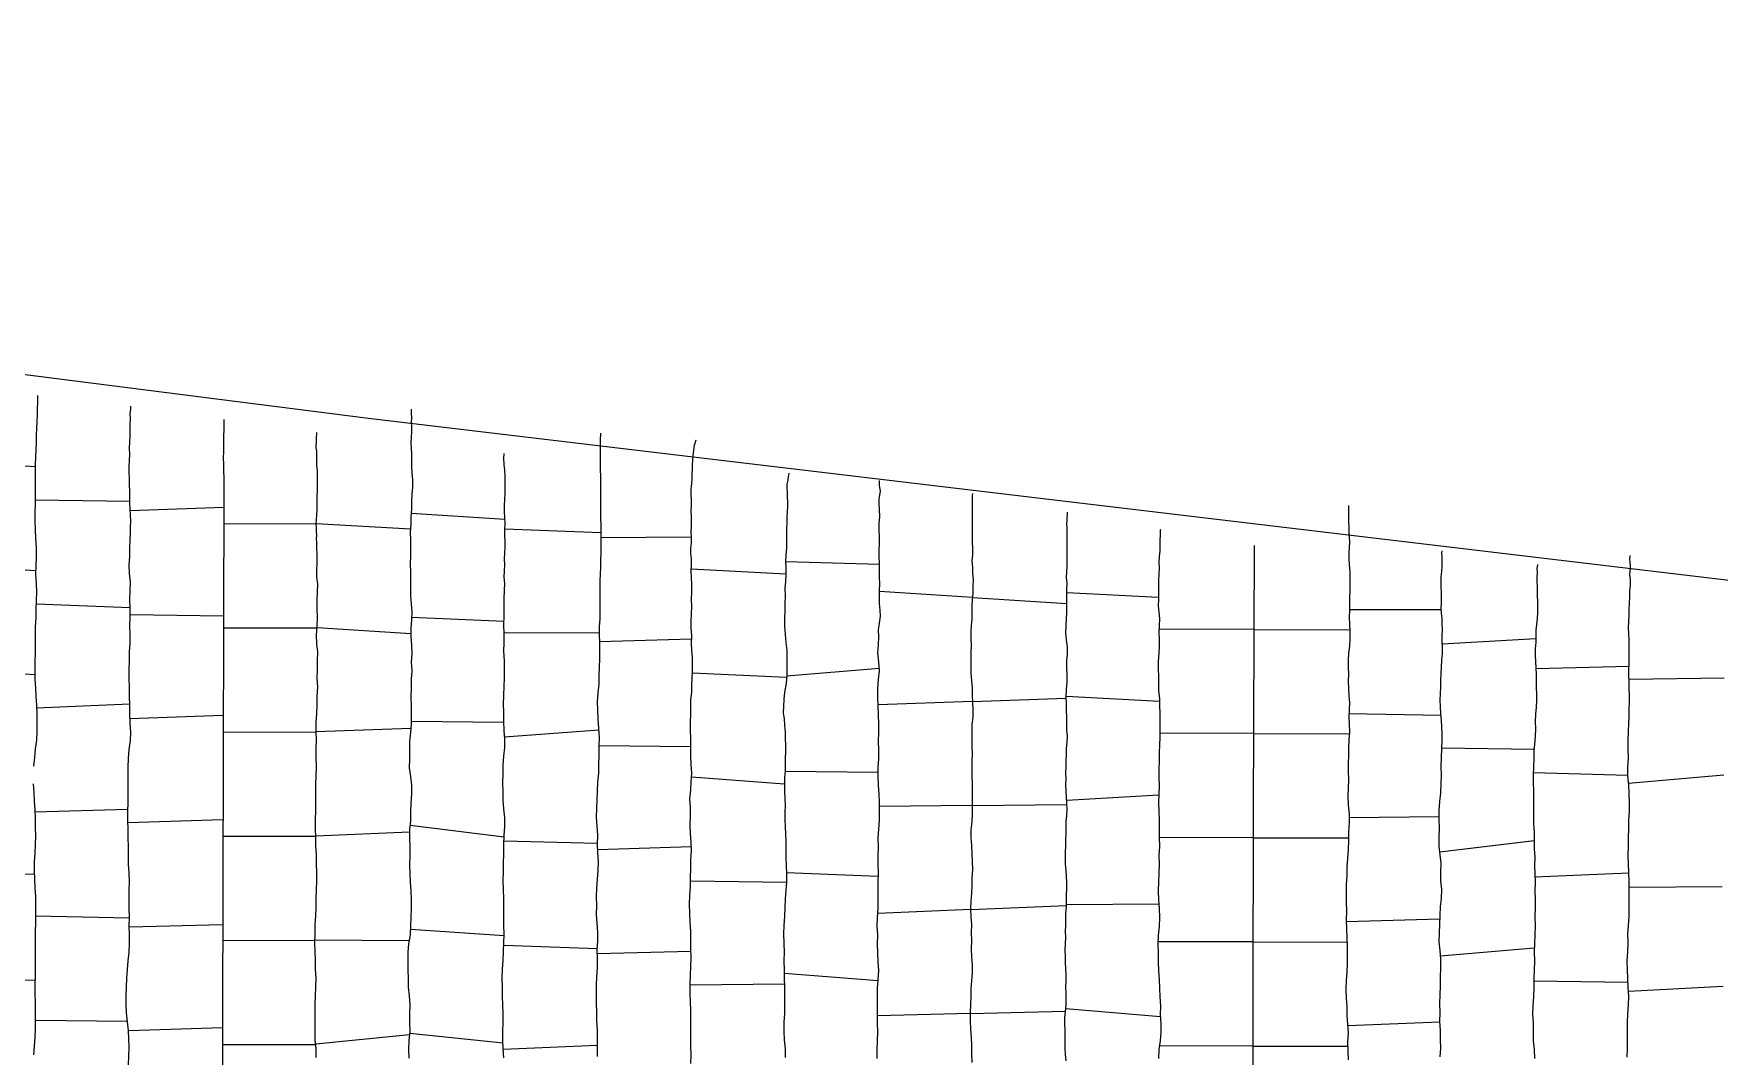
# Model space of a CAD drawing. Extents: x 703186 to 703989, y 1560402 to 1561368.
# Drawn here: x 703303.1 to 703384, y 1560915.6 to 1560964.6 of the extents above; entities that cross this region are included whole.
import ezdxf

# ---------------------------------------------------------------- set-up
doc = ezdxf.new("R2010")
doc.units = 0
for name, color, linetype in [('10124_2002_REAL', 30, 'Continuous'), ('AGROCAD PLL', 7, 'Continuous'), ('PANTE_2002', 7, 'Continuous')]:
    doc.layers.add(name, color=color, linetype=linetype)

msp = doc.modelspace()

# ---------------------------------------------------------------- linework, layer by layer
at = {"layer": '10124_2002_REAL'}
for points in [[(703303.2641, 1560947.2674), (703303.2642, 1560947.215), (703303.261, 1560946.9377), (703303.2491, 1560946.6494), (703303.2448, 1560946.3422), (703303.2194, 1560946.026), (703303.2116, 1560945.6979), (703303.2, 1560945.3632), (703303.1926, 1560945.0202), (703303.1747, 1560944.677), (703303.1579, 1560944.3159), (703303.1461, 1560943.9628), (703303.1447, 1560943.5945), (703303.1486, 1560943.2167), (703303.1447, 1560942.8344), (703303.1445, 1560942.4543), (703303.1389, 1560942.0648), (703303.1276, 1560941.6681), (703303.1303, 1560941.2633), (703303.1428, 1560940.8417), (703303.169, 1560940.4047), (703303.188, 1560939.9759), (703303.1932, 1560939.5365), (703303.1699, 1560939.1043), (703303.1587, 1560938.6779), (703303.187, 1560938.2577), (703303.2132, 1560937.8474), (703303.1991, 1560937.4307), (703303.1826, 1560937.0112), (703303.1764, 1560936.5964), (703303.152, 1560936.1773), (703303.1503, 1560935.7599), (703303.1464, 1560935.3418), (703303.1402, 1560934.9227), (703303.1336, 1560934.4958), (703303.1338, 1560934.0697), (703303.1368, 1560933.6517), (703303.1537, 1560933.2322), (703303.1798, 1560932.8199), (703303.207, 1560932.4035), (703303.2248, 1560931.9814), (703303.2253, 1560931.5599), (703303.226, 1560931.143), (703303.2063, 1560930.7313), (703303.1491, 1560930.3091), (703303.1083, 1560929.8938), (703303.0664, 1560929.4783)], [(703307.6199, 1560915.1476), (703307.6475, 1560915.5619), (703307.6516, 1560915.9745), (703307.6433, 1560916.3897), (703307.6297, 1560916.7954), (703307.5714, 1560917.2161), (703307.5282, 1560917.6362), (703307.5208, 1560918.0496), (703307.5177, 1560918.4697), (703307.5265, 1560918.8812), (703307.5477, 1560919.3015), (703307.5746, 1560919.7243), (703307.6096, 1560920.1435), (703307.651, 1560920.5563), (703307.6743, 1560920.9717), (703307.6761, 1560921.3862), (703307.6656, 1560921.8054), (703307.6672, 1560922.2257), (703307.6554, 1560922.6579), (703307.6549, 1560923.0852), (703307.6542, 1560923.5088), (703307.6786, 1560923.9347), (703307.6603, 1560924.3598), (703307.6274, 1560924.7823), (703307.6279, 1560925.2045), (703307.6221, 1560925.6257), (703307.6098, 1560926.0422), (703307.6079, 1560926.4652), (703307.5941, 1560926.8864), (703307.5966, 1560927.3139), (703307.6067, 1560927.7352), (703307.6047, 1560928.1555), (703307.6042, 1560928.5862), (703307.6146, 1560929.0055), (703307.6158, 1560929.4221), (703307.6281, 1560929.8522), (703307.6649, 1560930.2835), (703307.7155, 1560930.7028), (703307.7315, 1560931.1191), (703307.701, 1560931.5462), (703307.685, 1560931.9802), (703307.69, 1560932.4122), (703307.676, 1560932.8358), (703307.6671, 1560933.2686), (703307.6583, 1560933.692), (703307.6516, 1560934.1158), (703307.6674, 1560934.5452), (703307.676, 1560934.9692), (703307.7029, 1560935.3873), (703307.7006, 1560935.8023), (703307.6945, 1560936.2186), (703307.7028, 1560936.6369), (703307.7095, 1560937.0571), (703307.6906, 1560937.4841), (703307.7024, 1560937.9039), (703307.714, 1560938.3227), (703307.6756, 1560938.7246), (703307.661, 1560939.1347), (703307.6864, 1560939.5455), (703307.6975, 1560939.954), (703307.7104, 1560940.3286), (703307.7162, 1560940.6661), (703307.7281, 1560940.9572), (703307.7308, 1560941.2465), (703307.7196, 1560941.5269), (703307.7097, 1560941.8144), (703307.6948, 1560942.112), (703307.6888, 1560942.4048), (703307.6892, 1560942.693), (703307.6804, 1560942.9877), (703307.6739, 1560943.2865), (703307.6573, 1560943.5806), (703307.665, 1560943.8717), (703307.679, 1560944.1611), (703307.6873, 1560944.4532), (703307.6813, 1560944.7494), (703307.6954, 1560945.0459), (703307.7104, 1560945.3343), (703307.7109, 1560945.6215), (703307.7134, 1560945.9042), (703307.7161, 1560946.1668), (703307.7074, 1560946.3886), (703307.7451, 1560946.6131), (703307.7313, 1560946.7681)], [(703321.2022, 1560946.6253), (703321.2009, 1560946.6005), (703321.1958, 1560946.4133), (703321.2051, 1560946.2085), (703321.1986, 1560945.9912), (703321.2064, 1560945.7694), (703321.2063, 1560945.5353), (703321.1941, 1560945.2808), (703321.1854, 1560945.0186), (703321.201, 1560944.7499), (703321.2092, 1560944.4816), (703321.2131, 1560944.1851), (703321.207, 1560943.8828), (703321.2255, 1560943.5669), (703321.2523, 1560943.2235), (703321.2514, 1560942.8745), (703321.2284, 1560942.5272), (703321.2104, 1560942.1736), (703321.2074, 1560941.8137), (703321.1838, 1560941.4459), (703321.1761, 1560941.0805), (703321.1551, 1560940.7074), (703321.1572, 1560940.3374), (703321.1678, 1560939.973), (703321.1662, 1560939.5739), (703321.155, 1560939.1897), (703321.163, 1560938.8056), (703321.1581, 1560938.4287), (703321.1634, 1560938.046), (703321.1682, 1560937.6568), (703321.1959, 1560937.2701), (703321.2234, 1560936.8886), (703321.2074, 1560936.5019), (703321.1797, 1560936.1083), (703321.1865, 1560935.7048), (703321.2074, 1560935.2981), (703321.2245, 1560934.8896), (703321.201, 1560934.4816), (703321.223, 1560934.0634), (703321.1926, 1560933.6586), (703321.1909, 1560933.2328), (703321.1806, 1560932.8002), (703321.1924, 1560932.3738), (703321.1971, 1560931.9467), (703321.1934, 1560931.5065), (703321.1626, 1560931.0953), (703321.1196, 1560930.6716), (703321.1177, 1560930.2476), (703321.1177, 1560929.8289), (703321.1059, 1560929.4076), (703321.1577, 1560928.9944), (703321.2077, 1560928.5752), (703321.2154, 1560928.1369), (703321.1823, 1560927.7056), (703321.168, 1560927.2825), (703321.1672, 1560926.858), (703321.1154, 1560926.438), (703321.1176, 1560926.0228), (703321.1287, 1560925.6078), (703321.1361, 1560925.1743), (703321.1198, 1560924.7488), (703321.138, 1560924.3345), (703321.1457, 1560923.9144), (703321.1744, 1560923.4943), (703321.1876, 1560923.0767), (703321.1878, 1560922.6556), (703321.1749, 1560922.2312), (703321.1676, 1560921.8109), (703321.1395, 1560921.3866), (703321.0599, 1560920.9578), (703321.0296, 1560920.5523), (703321.0364, 1560920.1387), (703321.0416, 1560919.7137), (703321.0475, 1560919.2869), (703321.0586, 1560918.8713), (703321.1058, 1560918.4517), (703321.1257, 1560918.0327), (703321.1113, 1560917.605), (703321.1209, 1560917.187), (703321.134, 1560916.7432), (703321.0892, 1560916.31), (703321.0667, 1560915.8913), (703321.083, 1560915.4673)], [(703312.2025, 1560946.1293), (703312.2027, 1560946.056), (703312.2036, 1560945.8366), (703312.197, 1560945.6082), (703312.1841, 1560945.3695), (703312.1803, 1560945.1145), (703312.1872, 1560944.8448), (703312.1832, 1560944.5661), (703312.1777, 1560944.2805), (703312.1789, 1560943.9798), (703312.1842, 1560943.6576), (703312.198, 1560943.3252), (703312.2, 1560942.982), (703312.1972, 1560942.6431), (703312.0672, 1560892.047)], [(703316.6362, 1560915.5062), (703316.6361, 1560915.9255), (703316.5935, 1560916.3536), (703316.5931, 1560916.7774), (703316.593, 1560917.1857), (703316.5859, 1560917.6089), (703316.5932, 1560918.0307), (703316.6037, 1560918.4651), (703316.6252, 1560918.8825), (703316.6281, 1560919.3022), (703316.606, 1560919.7315), (703316.6042, 1560920.1526), (703316.591, 1560920.5791), (703316.5757, 1560921.0105), (703316.5793, 1560921.4385), (703316.5866, 1560921.8642), (703316.6183, 1560922.2968), (703316.6358, 1560922.7134), (703316.6306, 1560923.1298), (703316.6534, 1560923.5505), (703316.6653, 1560923.9661), (703316.6668, 1560924.3808), (703316.6544, 1560924.7998), (703316.6451, 1560925.228), (703316.6251, 1560925.6544), (703316.6213, 1560926.0675), (703316.6035, 1560926.4975), (703316.6081, 1560926.9188), (703316.6138, 1560927.3418), (703316.6243, 1560927.7631), (703316.6263, 1560928.1862), (703316.6261, 1560928.6062), (703316.6353, 1560929.0233), (703316.6542, 1560929.4535), (703316.6381, 1560929.8814), (703316.6326, 1560930.309), (703316.6475, 1560930.7328), (703316.6329, 1560931.1547), (703316.64, 1560931.5766), (703316.6612, 1560932.0092), (703316.6782, 1560932.4266), (703316.6885, 1560932.8437), (703316.7132, 1560933.2685), (703316.6893, 1560933.6866), (703316.6981, 1560934.1084), (703316.6969, 1560934.536), (703316.7089, 1560934.9532), (703316.6622, 1560935.3546), (703316.6528, 1560935.7784), (703316.6808, 1560936.2067), (703316.6979, 1560936.6221), (703316.6891, 1560937.0304), (703316.6805, 1560937.4379), (703316.7009, 1560937.8544), (703316.7206, 1560938.2263), (703316.6694, 1560938.572), (703316.6686, 1560938.9072), (703316.6783, 1560939.201), (703316.6867, 1560939.4584), (703316.68, 1560939.6978), (703316.672, 1560939.9087), (703316.6685, 1560940.0854), (703316.6603, 1560940.2396), (703316.6569, 1560940.3948), (703316.6595, 1560940.5735), (703316.6545, 1560940.752), (703316.6448, 1560940.9381), (703316.6401, 1560941.1235), (703316.6516, 1560941.3239), (703316.6647, 1560941.5441), (703316.6758, 1560941.7676), (703316.6868, 1560942.0022), (703316.678, 1560942.2199), (703316.6802, 1560942.4572), (703316.6982, 1560942.7057), (703316.701, 1560942.9564), (703316.6976, 1560943.2011), (703316.6975, 1560943.4435), (703316.6921, 1560943.68), (703316.6744, 1560943.9161), (703316.668, 1560944.1564), (703316.6645, 1560944.4019), (703316.6619, 1560944.6065), (703316.638, 1560944.7596), (703316.6426, 1560944.8859), (703316.6508, 1560944.9863), (703316.6466, 1560945.1063), (703316.6548, 1560945.2619), (703316.6592, 1560945.4118), (703316.67, 1560945.4911)], [(703330.2777, 1560945.4607), (703330.277, 1560945.3997), (703330.264, 1560945.1976), (703330.2726, 1560944.9846), (703330.2708, 1560944.7349), (703330.3003, 1560940.0477), (703330.3074, 1560939.7104), (703330.2874, 1560939.3703), (703330.2891, 1560939.0353), (703330.2762, 1560938.7105), (703330.2454, 1560938.3575), (703330.2488, 1560938.0082), (703330.255, 1560937.6531), (703330.2456, 1560937.303), (703330.2555, 1560936.933), (703330.2486, 1560936.5524), (703330.2213, 1560936.1865), (703330.2244, 1560935.8102), (703330.2365, 1560935.4167), (703330.2417, 1560935.0195), (703330.2409, 1560934.6291), (703330.2176, 1560934.2297), (703330.2038, 1560933.8275), (703330.2014, 1560933.4237), (703330.1603, 1560932.996), (703330.1261, 1560932.5834), (703330.1352, 1560932.1652), (703330.154, 1560931.7341), (703330.1958, 1560931.2992), (703330.2157, 1560930.866), (703330.2117, 1560930.4363), (703330.2122, 1560930.0077), (703330.1913, 1560929.5752), (703330.1803, 1560929.1457), (703330.1352, 1560928.707), (703330.1244, 1560928.2863), (703330.1156, 1560927.8654), (703330.0903, 1560927.4431), (703330.0834, 1560927.0308), (703330.1086, 1560926.6045), (703330.1376, 1560926.1754), (703330.1257, 1560925.7462), (703330.14, 1560925.3222), (703330.1695, 1560924.8996), (703330.162, 1560924.4706), (703330.1197, 1560924.0537), (703330.0846, 1560923.6324), (703330.0813, 1560923.2091), (703330.0843, 1560922.7927), (703330.0713, 1560922.3667), (703330.113, 1560921.9436), (703330.1475, 1560921.5144), (703330.1397, 1560921.0839), (703330.1132, 1560920.6659), (703330.1245, 1560920.23), (703330.1238, 1560919.8053), (703330.0914, 1560919.3752), (703330.083, 1560918.95), (703330.0815, 1560918.5343), (703330.0756, 1560918.1048), (703330.0913, 1560917.6821), (703330.0985, 1560917.2568), (703330.1182, 1560916.8272), (703330.1258, 1560916.3928), (703330.1163, 1560915.96), (703330.1314, 1560915.5396)], [(703334.6233, 1560915.2104), (703334.6347, 1560915.6246), (703334.6243, 1560916.0438), (703334.6223, 1560916.4482), (703334.6188, 1560916.8797), (703334.6175, 1560917.3149), (703334.6234, 1560917.7481), (703334.6055, 1560918.1653), (703334.5933, 1560918.5893), (703334.5879, 1560919.0126), (703334.6043, 1560919.4475), (703334.626, 1560919.8711), (703334.6315, 1560920.295), (703334.6269, 1560920.7112), (703334.6233, 1560921.1376), (703334.6145, 1560921.5689), (703334.5859, 1560922.0013), (703334.5678, 1560922.4179), (703334.5489, 1560922.8561), (703334.5761, 1560923.281), (703334.6066, 1560923.7054), (703334.6124, 1560924.1375), (703334.6171, 1560924.5649), (703334.6253, 1560924.9926), (703334.6527, 1560925.4163), (703334.6439, 1560925.8275), (703334.6004, 1560926.2429), (703334.5899, 1560926.6577), (703334.5977, 1560927.0863), (703334.6085, 1560927.504), (703334.5806, 1560927.9091), (703334.6134, 1560928.3322), (703334.6342, 1560928.7367), (703334.6653, 1560929.15), (703334.6324, 1560929.5577), (703334.614, 1560929.9689), (703334.6243, 1560930.3941), (703334.6219, 1560930.8051), (703334.5985, 1560931.2136), (703334.61, 1560931.5981), (703334.6232, 1560931.9838), (703334.6243, 1560932.3423), (703334.6268, 1560932.6742), (703334.6621, 1560933.0216), (703334.6758, 1560933.3559), (703334.6785, 1560933.6966), (703334.6953, 1560934.0475), (703334.7073, 1560934.3808), (703334.7039, 1560934.7141), (703334.6689, 1560935.0445), (703334.6491, 1560935.3926), (703334.6626, 1560935.7591), (703334.6383, 1560936.0994), (703334.635, 1560936.4499), (703334.6526, 1560936.7998), (703334.6631, 1560937.147), (703334.6569, 1560937.4994), (703334.6752, 1560937.8489), (703334.67, 1560938.1893), (703334.6478, 1560938.5345), (703334.6301, 1560938.8589), (703334.6461, 1560939.1625), (703334.6449, 1560939.4376), (703334.6279, 1560939.6826), (703334.6235, 1560939.9419), (703334.6522, 1560940.2061), (703334.6473, 1560940.4786), (703334.6423, 1560940.7358), (703334.6487, 1560940.9946), (703334.6518, 1560941.2444), (703334.6459, 1560941.485), (703334.6442, 1560941.7406), (703334.6555, 1560941.9937), (703334.6467, 1560942.2518), (703334.6367, 1560942.5207), (703334.6296, 1560942.7915), (703334.664, 1560943.0437), (703334.6856, 1560943.2707), (703334.6834, 1560943.5097), (703334.6945, 1560943.7524), (703334.7067, 1560943.9581), (703334.7096, 1560944.157), (703334.7284, 1560944.3934), (703334.7719, 1560944.636), (703334.8046, 1560944.8915), (703334.8704, 1560945.1493)], [(703325.6366, 1560915.4897), (703325.6178, 1560915.9127), (703325.6013, 1560916.339), (703325.5991, 1560916.7598), (703325.6133, 1560917.1822), (703325.6083, 1560917.609), (703325.5905, 1560918.0301), (703325.5806, 1560918.45), (703325.574, 1560918.8721), (703325.5693, 1560919.3034), (703325.5814, 1560919.734), (703325.6137, 1560920.1524), (703325.6339, 1560920.5828), (703325.6499, 1560921), (703325.6545, 1560921.4155), (703325.642, 1560921.8391), (703325.6361, 1560922.2679), (703325.6497, 1560922.7056), (703325.6506, 1560923.1303), (703325.6261, 1560923.5591), (703325.6137, 1560923.9873), (703325.623, 1560924.4235), (703325.6283, 1560924.8458), (703325.6396, 1560925.2766), (703325.6459, 1560925.7147), (703325.6561, 1560926.148), (703325.6924, 1560926.5803), (703325.695, 1560926.9998), (703325.6475, 1560927.4272), (703325.6188, 1560927.8471), (703325.6097, 1560928.2634), (703325.6026, 1560928.6906), (703325.6071, 1560929.1076), (703325.6142, 1560929.5348), (703325.65, 1560929.9585), (703325.6859, 1560930.3794), (703325.6894, 1560930.7892), (703325.6588, 1560931.1988), (703325.6493, 1560931.6308), (703325.6508, 1560932.0508), (703325.633, 1560932.4638), (703325.6393, 1560932.8873), (703325.657, 1560933.3044), (703325.6729, 1560933.7241), (703325.6773, 1560934.1494), (703325.6719, 1560934.562), (703325.6498, 1560934.9859), (703325.6526, 1560935.4145), (703325.6528, 1560935.8361), (703325.6512, 1560936.2619), (703325.6642, 1560936.6858), (703325.6521, 1560937.1177), (703325.6622, 1560937.5214), (703325.6761, 1560937.9083), (703325.685, 1560938.2534), (703325.6666, 1560938.5601), (703325.6824, 1560938.8511), (703325.6925, 1560939.1457), (703325.6765, 1560939.4226), (703325.6956, 1560939.7121), (703325.7052, 1560939.9977), (703325.7024, 1560940.2811), (703325.6887, 1560940.5585), (703325.6944, 1560940.8459), (703325.7057, 1560941.1335), (703325.6945, 1560941.4204), (703325.6714, 1560941.7103), (703325.68, 1560941.9971), (703325.6927, 1560942.2833), (703325.7008, 1560942.5625), (703325.7024, 1560942.8375), (703325.7056, 1560943.1128), (703325.7005, 1560943.3985), (703325.6849, 1560943.6874), (703325.661, 1560943.9703), (703325.6424, 1560944.2425), (703325.6629, 1560944.4932)], [(703339.3234, 1560943.542), (703339.3209, 1560943.5149), (703339.2953, 1560943.3838), (703339.2705, 1560943.2108), (703339.2353, 1560943.0254), (703339.2327, 1560942.8346), (703339.2401, 1560942.622), (703339.2427, 1560942.3901), (703339.2539, 1560942.168), (703339.2565, 1560941.94), (703339.2395, 1560941.6977), (703339.2308, 1560941.4332), (703339.228, 1560941.1566), (703339.22, 1560940.8711), (703339.2193, 1560940.5811), (703339.2181, 1560940.2822), (703339.2105, 1560939.963), (703339.1779, 1560939.6329), (703339.1636, 1560939.3088), (703339.1772, 1560939.0032), (703339.1818, 1560938.6866), (703339.1589, 1560938.3488), (703339.1395, 1560938.0053), (703339.1499, 1560937.6531), (703339.1398, 1560937.3001), (703339.1258, 1560936.9389), (703339.1161, 1560936.5853), (703339.1129, 1560936.2015), (703339.145, 1560935.8047), (703339.1855, 1560935.4189), (703339.2283, 1560935.0319), (703339.2356, 1560934.6356), (703339.2227, 1560934.2452), (703339.2312, 1560933.8526), (703339.1903, 1560933.4436), (703339.1227, 1560933.0387), (703339.0926, 1560932.6774), (703339.0739, 1560932.3395), (703339.0499, 1560932.0479), (703339.0934, 1560931.7539), (703339.124, 1560931.4378), (703339.1412, 1560931.1218), (703339.1547, 1560930.809), (703339.1725, 1560930.4925), (703339.171, 1560930.178), (703339.1473, 1560929.8689), (703339.1501, 1560929.5639), (703339.1464, 1560929.2542), (703339.1207, 1560928.9311), (703339.1178, 1560928.6051), (703339.1216, 1560928.2659), (703339.1322, 1560927.9379), (703339.1457, 1560927.6079), (703339.1409, 1560927.2622), (703339.1402, 1560926.9231), (703339.1444, 1560926.5712), (703339.1679, 1560926.2296), (703339.1874, 1560925.8744), (703339.1839, 1560925.4929), (703339.1853, 1560925.1059), (703339.2034, 1560924.7202), (703339.2142, 1560924.3301), (703339.2086, 1560923.9226), (703339.1843, 1560923.5104), (703339.1533, 1560923.1152), (703339.1393, 1560922.6952), (703339.1246, 1560922.2681), (703339.0896, 1560921.836), (703339.0613, 1560921.4162), (703339.0912, 1560920.9839), (703339.1024, 1560920.5502), (703339.0911, 1560920.1404), (703339.0969, 1560919.7137), (703339.1019, 1560919.2895), (703339.1168, 1560918.8846), (703339.1122, 1560918.4619), (703339.1179, 1560918.043), (703339.1223, 1560917.6163), (703339.086, 1560917.1887), (703339.0846, 1560916.7661), (703339.0964, 1560916.3503), (703339.1469, 1560915.9229), (703339.1566, 1560915.5037)], [(703343.5735, 1560915.4487), (703343.5605, 1560915.8825), (703343.5785, 1560916.3056), (703343.5919, 1560916.7276), (703343.5783, 1560917.1481), (703343.5771, 1560917.5776), (703343.5888, 1560917.9989), (703343.5803, 1560918.4186), (703343.5857, 1560918.8323), (703343.6177, 1560919.2502), (703343.644, 1560919.6679), (703343.6185, 1560920.0921), (703343.6027, 1560920.5186), (703343.5878, 1560920.9537), (703343.5977, 1560921.3884), (703343.5734, 1560921.8028), (703343.5891, 1560922.226), (703343.6107, 1560922.65), (703343.6129, 1560923.0757), (703343.6058, 1560923.4945), (703343.611, 1560923.9294), (703343.6277, 1560924.351), (703343.6163, 1560924.7603), (703343.6111, 1560925.1826), (703343.629, 1560925.6098), (703343.6214, 1560926.0239), (703343.6461, 1560926.4532), (703343.6807, 1560926.8851), (703343.6794, 1560927.3004), (703343.6729, 1560927.7319), (703343.6567, 1560928.153), (703343.6344, 1560928.5695), (703343.6103, 1560928.9997), (703343.6149, 1560929.4159), (703343.6464, 1560929.8409), (703343.6411, 1560930.2638), (703343.6321, 1560930.6869), (703343.639, 1560931.1016), (703343.6456, 1560931.5141), (703343.6221, 1560931.9296), (703343.6167, 1560932.3706), (703343.6023, 1560932.7982), (703343.5905, 1560933.2173), (703343.6286, 1560933.6363), (703343.6758, 1560934.0525), (703343.6398, 1560934.4806), (703343.6005, 1560934.9178), (703343.631, 1560935.3086), (703343.6415, 1560935.6864), (703343.6369, 1560936.0335), (703343.6723, 1560936.3452), (703343.7259, 1560936.6768), (703343.7026, 1560936.9757), (703343.6819, 1560937.2886), (703343.6748, 1560937.6043), (703343.6846, 1560937.9193), (703343.6901, 1560938.2377), (703343.6752, 1560938.5486), (703343.6734, 1560938.8717), (703343.6836, 1560939.206), (703343.6625, 1560939.5371), (703343.657, 1560939.8557), (703343.6773, 1560940.1776), (703343.674, 1560940.4946), (703343.6661, 1560940.8073), (703343.6676, 1560941.1344), (703343.6898, 1560941.4677), (703343.6734, 1560941.7959), (703343.6677, 1560942.08), (703343.6625, 1560942.2984), (703343.6995, 1560942.496), (703343.7187, 1560942.7002), (703343.7006, 1560942.8638), (703343.6829, 1560942.9763), (703343.6845, 1560943.044), (703343.6773, 1560943.118), (703343.6766, 1560943.1938)], [(703348.1376, 1560942.5765), (703348.1328, 1560942.4709), (703348.1275, 1560942.2365), (703348.118, 1560942.0055), (703348.1332, 1560941.78), (703348.1265, 1560941.5449), (703348.1317, 1560941.2929), (703348.1329, 1560941.042), (703348.1275, 1560940.7905), (703348.1338, 1560940.5191), (703348.1243, 1560940.2332), (703348.1369, 1560939.9323), (703348.135, 1560939.629), (703348.1177, 1560939.3312), (703348.1472, 1560939.0357), (703348.1492, 1560938.7308), (703348.1666, 1560938.4197), (703348.162, 1560938.1042), (703348.1534, 1560937.782), (703348.1324, 1560937.4622), (703348.1161, 1560937.1516), (703348.1131, 1560936.8413), (703348.1102, 1560936.545), (703348.0779, 1560936.2487), (703348.0655, 1560935.9231), (703348.0638, 1560935.6059), (703348.0742, 1560935.2685), (703348.0694, 1560934.9306), (703348.0622, 1560934.5947), (703348.0592, 1560934.2658), (703348.0638, 1560933.9245), (703348.0967, 1560933.5746), (703348.127, 1560933.2323), (703348.1278, 1560932.8853), (703348.1404, 1560932.5378), (703348.1552, 1560932.2007), (703348.1564, 1560931.8421), (703348.1142, 1560931.4822), (703348.1072, 1560931.139), (703348.1092, 1560930.7887), (703348.1065, 1560930.4367), (703348.1194, 1560930.0868), (703348.1124, 1560929.7249), (703348.1076, 1560929.369), (703348.1152, 1560929.0021), (703348.1232, 1560928.6553), (703348.1334, 1560928.2917), (703348.1192, 1560927.9203), (703348.1231, 1560927.5492), (703348.1317, 1560927.1854), (703348.1068, 1560926.8066), (703348.0674, 1560926.424), (703348.064, 1560926.0528), (703348.1013, 1560925.6804), (703348.1171, 1560925.2903), (703348.1319, 1560924.9017), (703348.1365, 1560924.5147), (703348.1122, 1560924.1318), (703348.1034, 1560923.7599), (703348.0993, 1560923.3838), (703348.0696, 1560923.0038), (703348.0451, 1560922.6338), (703348.0615, 1560922.2563), (703348.0942, 1560921.8821), (703348.0844, 1560921.5029), (703348.0875, 1560921.1069), (703348.0855, 1560920.7188), (703348.0885, 1560920.3384), (703348.1241, 1560919.9458), (703348.1247, 1560919.5644), (703348.0884, 1560919.1773), (703348.0695, 1560918.7884), (703348.0569, 1560918.425), (703348.0445, 1560918.0431), (703348.0269, 1560917.6449), (703348.0361, 1560917.2652), (703348.0519, 1560916.8683), (703348.081, 1560916.4641), (703348.0905, 1560916.0697), (703348.1018, 1560915.6678), (703348.1113, 1560915.2513)], [(703352.6323, 1560915.3413), (703352.6072, 1560915.6382), (703352.5926, 1560915.9329), (703352.5928, 1560916.2268), (703352.5872, 1560916.5181), (703352.5905, 1560916.8154), (703352.5756, 1560917.11), (703352.5792, 1560917.4063), (703352.6061, 1560917.7007), (703352.6319, 1560918.0032), (703352.6448, 1560918.2926), (703352.6324, 1560918.5795), (703352.6276, 1560918.8706), (703352.6374, 1560919.1696), (703352.633, 1560919.4648), (703352.6285, 1560919.7686), (703352.6118, 1560920.0602), (703352.6004, 1560920.3498), (703352.5945, 1560920.6487), (703352.6006, 1560920.9546), (703352.6145, 1560921.2524), (703352.6127, 1560921.5436), (703352.6204, 1560921.833), (703352.6147, 1560922.1281), (703352.626, 1560922.4274), (703352.6515, 1560922.7234), (703352.6498, 1560923.0133), (703352.6599, 1560923.3035), (703352.6687, 1560923.5978), (703352.6657, 1560923.8965), (703352.6525, 1560924.204), (703352.6316, 1560924.4946), (703352.6087, 1560924.7735), (703352.6029, 1560925.0517), (703352.6092, 1560925.3505), (703352.6238, 1560925.6468), (703352.6242, 1560925.94), (703352.6318, 1560926.2329), (703352.6397, 1560926.5327), (703352.6349, 1560926.827), (703352.6701, 1560927.1225), (703352.682, 1560927.4035), (703352.6744, 1560927.6881), (703352.6568, 1560927.9835), (703352.6336, 1560928.2766), (703352.6232, 1560928.5843), (703352.6352, 1560928.8721), (703352.6266, 1560929.1664), (703352.6342, 1560929.4626), (703352.6444, 1560929.7511), (703352.6485, 1560930.0441), (703352.6554, 1560930.3373), (703352.6912, 1560930.6397), (703352.7037, 1560930.9287), (703352.6783, 1560931.2184), (703352.6635, 1560931.5159), (703352.6659, 1560931.8351), (703352.6581, 1560932.1553), (703352.651, 1560932.4802), (703352.6349, 1560932.8159), (703352.6529, 1560933.1646), (703352.6849, 1560933.5152), (703352.6841, 1560933.8594), (703352.6633, 1560934.1969), (703352.6783, 1560934.5326), (703352.7049, 1560934.8749), (703352.7073, 1560935.2134), (703352.6533, 1560935.5391), (703352.6264, 1560935.8779), (703352.6445, 1560936.2115), (703352.6538, 1560936.5559), (703352.6659, 1560936.8629), (703352.6733, 1560937.1504), (703352.6687, 1560937.4314), (703352.663, 1560937.7052), (703352.6769, 1560937.9766), (703352.6787, 1560938.2562), (703352.6584, 1560938.5359), (703352.6706, 1560938.8143), (703352.6827, 1560939.0845), (703352.6807, 1560939.3532), (703352.6792, 1560939.6273), (703352.6924, 1560939.8981), (703352.6899, 1560940.1615), (703352.6808, 1560940.4276), (703352.6865, 1560940.6696), (703352.6942, 1560940.9102), (703352.6673, 1560941.118), (703352.6817, 1560941.2562), (703352.6911, 1560941.3488), (703352.691, 1560941.4334), (703352.6995, 1560941.5347), (703352.6992, 1560941.6646), (703352.7001, 1560941.6789)], [(703366.1927, 1560942.0019), (703366.1909, 1560941.9722), (703366.1954, 1560941.7999), (703366.1843, 1560941.6), (703366.1976, 1560941.392), (703366.1923, 1560941.1878), (703366.205, 1560940.9679), (703366.2143, 1560940.7323), (703366.2238, 1560940.4933), (703366.2355, 1560940.2409), (703366.2235, 1560939.991), (703366.2096, 1560939.7154), (703366.2122, 1560939.4389), (703366.2242, 1560939.1423), (703366.2493, 1560938.8355), (703366.2493, 1560938.5255), (703366.2623, 1560938.208), (703366.2602, 1560937.8918), (703366.2363, 1560937.5822), (703366.2459, 1560937.273), (703366.2455, 1560936.9661), (703366.2218, 1560936.6401), (703366.2356, 1560936.2842), (703366.2629, 1560935.9407), (703366.2571, 1560935.5999), (703366.2368, 1560935.2432), (703366.195, 1560934.9018), (703366.1735, 1560934.5701), (703366.1803, 1560934.2318), (703366.1842, 1560933.898), (703366.1828, 1560933.5589), (703366.1874, 1560933.2151), (703366.2098, 1560932.8664), (703366.2321, 1560932.528), (703366.2161, 1560932.2001), (703366.2092, 1560931.8525), (703366.2266, 1560931.4885), (703366.2362, 1560931.1129), (703366.2014, 1560930.7414), (703366.1842, 1560930.3758), (703366.1865, 1560929.9947), (703366.1784, 1560929.618), (703366.1794, 1560929.2307), (703366.1892, 1560928.8377), (703366.1714, 1560928.4237), (703366.1646, 1560928.0199), (703366.1817, 1560927.6196), (703366.2265, 1560927.2005), (703366.2316, 1560926.776), (703366.1997, 1560926.3348), (703366.1921, 1560925.9061), (703366.1741, 1560925.4838), (703366.1368, 1560925.0532), (703366.1128, 1560924.6505), (703366.1071, 1560924.2335), (703366.0851, 1560923.8074), (703366.0864, 1560923.3929), (703366.086, 1560922.9564), (703366.0899, 1560922.5218), (703366.0874, 1560922.1034), (703366.0994, 1560921.6819), (703366.1141, 1560921.2564), (703366.1299, 1560920.8373), (703366.1212, 1560920.4307), (703366.1205, 1560920.0065), (703366.1056, 1560919.5942), (703366.0787, 1560919.1886), (703366.0602, 1560918.7749), (703366.0807, 1560918.3533), (703366.1154, 1560917.9329), (703366.1163, 1560917.5204), (703366.1502, 1560917.0933), (703366.1681, 1560916.666), (703366.1479, 1560916.2481), (703366.1556, 1560915.8179), (703366.1698, 1560915.3939)], [(703357.1605, 1560940.8423), (703357.1582, 1560940.7997), (703357.158, 1560940.5689), (703357.1401, 1560940.3362), (703357.1385, 1560940.0851), (703357.1282, 1560939.8215), (703357.1001, 1560939.5498), (703357.0916, 1560939.2711), (703357.1093, 1560938.993), (703357.0929, 1560938.7046), (703357.0723, 1560938.4177), (703357.0738, 1560938.1264), (703357.066, 1560937.8218), (703357.071, 1560937.4937), (703357.062, 1560937.1775), (703357.085, 1560936.87), (703357.1127, 1560936.5688), (703357.098, 1560936.2298), (703357.0894, 1560935.8999), (703357.1024, 1560935.5739), (703357.0978, 1560935.2463), (703357.0909, 1560934.8878), (703357.0586, 1560934.5167), (703357.0586, 1560934.1598), (703357.0691, 1560933.8007), (703357.0696, 1560933.45), (703357.0775, 1560933.0952), (703357.1114, 1560932.737), (703357.1184, 1560932.3798), (703357.1391, 1560932.0102), (703357.1426, 1560931.6286), (703357.1318, 1560931.2617), (703357.1331, 1560930.881), (703357.1196, 1560930.4994), (703357.1012, 1560930.1211), (703357.0997, 1560929.7295), (703357.0897, 1560929.3407), (703357.083, 1560928.9411), (703357.0999, 1560928.5404), (703357.0927, 1560928.1327), (703357.0681, 1560927.7294), (703357.0791, 1560927.3205), (703357.1053, 1560926.9081), (703357.1078, 1560926.4764), (703357.11, 1560926.0584), (703357.111, 1560925.6302), (703357.0929, 1560925.2046), (703357.0955, 1560924.7805), (703357.0867, 1560924.3519), (703357.0717, 1560923.9262), (703357.0627, 1560923.4979), (703357.0785, 1560923.0667), (703357.0975, 1560922.6438), (703357.111, 1560922.2167), (703357.0972, 1560921.7891), (703357.0503, 1560921.3505), (703357.0438, 1560920.9304), (703357.0508, 1560920.5123), (703357.055, 1560920.0905), (703357.0635, 1560919.6616), (703357.1031, 1560919.2493), (703357.1165, 1560918.8264), (703357.1315, 1560918.4031), (703357.1674, 1560917.9824), (703357.1586, 1560917.5635), (703357.1811, 1560917.1338), (703357.1844, 1560916.7102), (703357.1526, 1560916.2941), (703357.0929, 1560915.8766), (703357.0728, 1560915.4582)], [(703361.5956, 1560909.5992), (703361.6298, 1560927.2506), (703361.6777, 1560940.0711)], [(703370.5996, 1560915.5324), (703370.6211, 1560915.9508), (703370.6102, 1560916.3816), (703370.6027, 1560916.8007), (703370.5769, 1560917.2214), (703370.5848, 1560917.6513), (703370.5826, 1560918.0858), (703370.587, 1560918.5112), (703370.6039, 1560918.9382), (703370.6018, 1560919.3685), (703370.6273, 1560919.7948), (703370.6278, 1560920.2146), (703370.5921, 1560920.6414), (703370.5515, 1560921.0564), (703370.5642, 1560921.4674), (703370.582, 1560921.9064), (703370.5851, 1560922.3191), (703370.6106, 1560922.7281), (703370.6579, 1560923.1492), (703370.6656, 1560923.5596), (703370.6238, 1560923.9756), (703370.619, 1560924.3971), (703370.6388, 1560924.8204), (703370.5875, 1560925.2296), (703370.5382, 1560925.64), (703370.5433, 1560926.0791), (703370.5607, 1560926.5056), (703370.5431, 1560926.9206), (703370.5451, 1560927.3611), (703370.5799, 1560927.7817), (703370.6204, 1560928.2041), (703370.6339, 1560928.6287), (703370.6564, 1560929.0504), (703370.6464, 1560929.4724), (703370.6581, 1560929.9065), (703370.6777, 1560930.3099), (703370.6828, 1560930.7105), (703370.6911, 1560931.0539), (703370.6765, 1560931.3636), (703370.6559, 1560931.6794), (703370.6314, 1560932.0079), (703370.6116, 1560932.3287), (703370.5989, 1560932.6537), (703370.6078, 1560932.9626), (703370.6186, 1560933.2876), (703370.6249, 1560933.6034), (703370.6427, 1560933.9273), (703370.6576, 1560934.2415), (703370.6775, 1560934.5674), (703370.7122, 1560934.8842), (703370.7041, 1560935.1867), (703370.6877, 1560935.4695), (703370.6944, 1560935.735), (703370.7078, 1560936.0221), (703370.6882, 1560936.308), (703370.685, 1560936.5781), (703370.6487, 1560936.8202), (703370.6359, 1560937.0623), (703370.6553, 1560937.3095), (703370.6545, 1560937.5627), (703370.6485, 1560937.817), (703370.6423, 1560938.0685), (703370.6367, 1560938.3192), (703370.6387, 1560938.5693), (703370.6652, 1560938.8231), (703370.6814, 1560939.0861), (703370.6908, 1560939.3386), (703370.6834, 1560939.5534), (703370.665, 1560939.713), (703370.683, 1560939.8115)], [(703375.2582, 1560939.1561), (703375.258, 1560939.1377), (703375.2393, 1560938.964), (703375.2477, 1560938.7657), (703375.2355, 1560938.5611), (703375.2342, 1560938.34), (703375.2493, 1560938.1199), (703375.2536, 1560937.8897), (703375.2516, 1560937.6456), (703375.2659, 1560937.3996), (703375.2659, 1560937.1323), (703375.2654, 1560936.8594), (703375.2429, 1560936.5694), (703375.2115, 1560936.2905), (703375.1816, 1560936.0097), (703375.1906, 1560935.7309), (703375.1814, 1560935.4289), (703375.1556, 1560935.1118), (703375.1493, 1560934.8115), (703375.1668, 1560934.5055), (703375.1888, 1560934.1966), (703375.1971, 1560933.8796), (703375.2041, 1560933.5713), (703375.204, 1560933.2567), (703375.2112, 1560932.9552), (703375.2164, 1560932.6431), (703375.2065, 1560932.3106), (703375.166, 1560931.9709), (703375.1579, 1560931.6282), (703375.1651, 1560931.2746), (703375.1495, 1560930.9036), (703375.1159, 1560930.544), (703375.0913, 1560930.1915), (703375.0807, 1560929.8312), (703375.0741, 1560929.4437), (703375.0642, 1560929.064), (703375.0579, 1560928.686), (703375.0747, 1560928.3022), (703375.0781, 1560927.9132), (703375.0784, 1560927.5108), (703375.075, 1560927.123), (703375.0778, 1560926.7194), (703375.1089, 1560926.3106), (703375.1126, 1560925.9105), (703375.0998, 1560925.5112), (703375.1305, 1560925.1127), (703375.1256, 1560924.715), (703375.1318, 1560924.3113), (703375.1491, 1560923.9032), (703375.1301, 1560923.5051), (703375.1564, 1560923.0957), (703375.1517, 1560922.6795), (703375.1439, 1560922.2546), (703375.1557, 1560921.8268), (703375.1406, 1560921.3912), (703375.1194, 1560920.9755), (703375.106, 1560920.5488), (703375.1141, 1560920.1268), (703375.1013, 1560919.6933), (703375.0962, 1560919.2711), (703375.0905, 1560918.8423), (703375.0684, 1560918.4074), (703375.0334, 1560917.9901), (703375.0226, 1560917.5711), (703375.0529, 1560917.1464), (703375.0608, 1560916.7318), (703375.0597, 1560916.3019), (703375.1042, 1560915.8816), (703375.1165, 1560915.4553)], [(703379.5743, 1560915.5132), (703379.5855, 1560915.9321), (703379.5784, 1560916.3456), (703379.5811, 1560916.7636), (703379.5861, 1560917.1826), (703379.5989, 1560917.5937), (703379.6268, 1560918.0282), (703379.6474, 1560918.4418), (703379.6244, 1560918.861), (703379.6015, 1560919.2909), (703379.5892, 1560919.7046), (703379.5747, 1560920.1395), (703379.6039, 1560920.568), (703379.6185, 1560920.9964), (703379.6068, 1560921.432), (703379.6251, 1560921.8419), (703379.6588, 1560922.2638), (703379.6611, 1560922.6812), (703379.664, 1560923.1026), (703379.6644, 1560923.5254), (703379.6611, 1560923.948), (703379.6516, 1560924.3685), (703379.6398, 1560924.792), (703379.622, 1560925.193), (703379.6391, 1560925.6216), (703379.6365, 1560926.045), (703379.6509, 1560926.4708), (703379.653, 1560926.8888), (703379.6814, 1560927.3168), (703379.683, 1560927.7335), (703379.6655, 1560928.1697), (703379.6453, 1560928.5884), (703379.6082, 1560929.0159), (703379.6088, 1560929.4415), (703379.6396, 1560929.8717), (703379.6235, 1560930.3097), (703379.6116, 1560930.7252), (703379.6281, 1560931.1495), (703379.6448, 1560931.5373), (703379.6616, 1560931.906), (703379.6628, 1560932.2407), (703379.6738, 1560932.5568), (703379.6738, 1560932.8873), (703379.6644, 1560933.2025), (703379.6589, 1560933.5179), (703379.655, 1560933.8328), (703379.6524, 1560934.1134), (703379.6641, 1560934.3932), (703379.6717, 1560934.6758), (703379.6701, 1560934.9568), (703379.6698, 1560935.2531), (703379.6711, 1560935.5454), (703379.6513, 1560935.8385), (703379.6405, 1560936.1332), (703379.6526, 1560936.4326), (703379.6644, 1560936.7281), (703379.6698, 1560937.0113), (703379.6841, 1560937.3023), (703379.7027, 1560937.602), (703379.6968, 1560937.8894), (703379.7281, 1560938.1724), (703379.7346, 1560938.4457), (703379.6954, 1560938.6643), (703379.7173, 1560938.842), (703379.7365, 1560938.9892), (703379.7234, 1560939.1135), (703379.72, 1560939.2533), (703379.7006, 1560939.4202), (703379.717, 1560939.5919), (703379.7184, 1560939.6021)], [(703303.0559, 1560928.6384), (703303.079, 1560928.222), (703303.1036, 1560927.7973), (703303.1256, 1560927.3823), (703303.1381, 1560926.9689), (703303.1509, 1560926.5481), (703303.1575, 1560926.1281), (703303.1401, 1560925.7178), (703303.1225, 1560925.3047), (703303.103, 1560924.8861), (703303.1041, 1560924.4696), (703303.1108, 1560924.0506), (703303.1337, 1560923.6412), (703303.154, 1560923.2211), (703303.1694, 1560922.8006), (703303.1652, 1560922.382), (703303.1573, 1560921.959), (703303.1469, 1560921.5242), (703303.151, 1560921.1002), (703303.1501, 1560920.6748), (703303.1527, 1560920.2474), (703303.1445, 1560919.8284), (703303.1387, 1560919.4091), (703303.1317, 1560918.9897), (703303.1295, 1560918.5655), (703303.1407, 1560918.1509), (703303.1497, 1560917.736), (703303.1468, 1560917.3108), (703303.1414, 1560916.886), (703303.126, 1560916.4654), (703303.1049, 1560916.0468), (703303.0709, 1560915.6205)]]:
    msp.add_lwpolyline(points, dxfattribs=at)
at = {"layer": 'AGROCAD PLL', "color": 5, "true_color": 0x0000ff}
for points in [[(703298.7225, 1560944.1566), (703303.1458, 1560943.8726)], [(703312.1933, 1560941.1303), (703316.6402, 1560941.1189)], [(703312.1933, 1560941.1303), (703316.6398, 1560941.1189)], [(703330.2977, 1560940.4614), (703334.6471, 1560940.4888)], [(703330.2977, 1560940.4614), (703334.6471, 1560940.4888)], [(703298.7254, 1560939.1617), (703303.1638, 1560938.8711)], [(703352.6692, 1560937.8262), (703357.0694, 1560937.6009)], [(703321.2129, 1560936.6339), (703325.657, 1560936.45)], [(703366.2456, 1560937.0071), (703370.6391, 1560937.0014)], [(703330.235, 1560935.4652), (703334.6568, 1560935.6012)], [(703366.2124, 1560932.0152), (703370.6374, 1560931.9273)], [(703330.212, 1560930.4726), (703334.6241, 1560930.4315)], [(703370.6783, 1560930.3609), (703375.0992, 1560930.3046)], [(703352.6651, 1560927.8434), (703357.0911, 1560928.1071)], [(703348.1227, 1560927.5911), (703343.6757, 1560927.5444)], [(703348.1227, 1560927.5911), (703343.6757, 1560927.5444)], [(703366.2287, 1560927.0212), (703370.5438, 1560927.073)], [(703343.6209, 1560924.1805), (703339.2135, 1560924.355)], [(703352.6508, 1560922.8492), (703357.0871, 1560922.8752)], [(703312.1419, 1560921.1304), (703316.5766, 1560921.119)], [(703303.1466, 1560917.2927), (703307.5693, 1560917.2365)], [(703366.1528, 1560917.0315), (703370.5772, 1560917.2168)], [(703366.1528, 1560917.0315), (703370.5768, 1560917.2168)]]:
    msp.add_lwpolyline(points, dxfattribs=at)
at = {"layer": 'AGROCAD PLL', "color": 1, "true_color": 0xff0000}
for points in [[(703303.1419, 1560942.2702), (703307.6929, 1560942.2048)], [(703325.6956, 1560940.8775), (703330.2962, 1560940.6967)], [(703334.6354, 1560938.9591), (703339.1813, 1560938.7195)], [(703325.6526, 1560935.8812), (703330.2237, 1560935.8984)], [(703361.6627, 1560936.0444), (703357.0936, 1560936.0615)], [(703361.6627, 1560936.0444), (703366.256, 1560936.0273)], [(703361.6627, 1560936.0444), (703366.256, 1560936.0273)], [(703379.6571, 1560933.663), (703384.2239, 1560933.7196)], [(703361.644, 1560931.0445), (703366.2282, 1560931.0274)], [(703361.644, 1560931.0445), (703366.2282, 1560931.0274)], [(703379.6384, 1560928.6674), (703384.2059, 1560929.0638)], [(703307.5978, 1560926.7734), (703312.1568, 1560926.9228)], [(703348.1227, 1560927.5911), (703352.6757, 1560927.6389)], [(703361.6275, 1560926.0445), (703366.1944, 1560926.0357)], [(703361.6275, 1560926.0445), (703366.1944, 1560926.0357)], [(703370.5708, 1560925.3685), (703375.1126, 1560925.9141)], [(703370.5708, 1560925.3685), (703375.1127, 1560925.9141)], [(703298.5505, 1560924.2044), (703303.1065, 1560924.3167)], [(703334.6103, 1560923.9785), (703339.2085, 1560923.9168)], [(703334.6103, 1560923.9785), (703339.2083, 1560923.9168)], [(703348.0466, 1560922.5994), (703352.6511, 1560922.7995)], [(703361.6178, 1560921.0445), (703357.0457, 1560921.0534)], [(703298.5672, 1560919.2162), (703303.1357, 1560919.2269)], [(703348.0278, 1560917.6059), (703352.6075, 1560917.7169)], [(703352.6191, 1560917.8531), (703357.1637, 1560917.4655)]]:
    msp.add_lwpolyline(points, dxfattribs=at)
at = {"layer": 'AGROCAD PLL', "color": 3, "true_color": 0x00ff00}
for points in [[(703307.7116, 1560941.76), (703312.1953, 1560941.9144)], [(703321.1956, 1560941.6301), (703325.6976, 1560941.3413)], [(703316.6405, 1560941.1311), (703321.1643, 1560940.8715)], [(703343.6821, 1560939.1557), (703339.1629, 1560939.2936)], [(703343.6821, 1560939.1557), (703339.1643, 1560939.2936)], [(703348.1402, 1560937.5811), (703343.6832, 1560937.8738)], [(703348.1402, 1560937.5811), (703343.6832, 1560937.8738)], [(703348.1402, 1560937.5811), (703352.6711, 1560937.2836)], [(703303.193, 1560937.2747), (703307.7077, 1560937.0972)], [(703307.7048, 1560936.7647), (703312.1819, 1560936.6933)], [(703312.1805, 1560936.1303), (703316.6751, 1560936.1188)], [(703316.6763, 1560936.1378), (703321.1842, 1560935.8431)], [(703370.6944, 1560935.3538), (703375.1871, 1560935.6144)], [(703375.1896, 1560934.1655), (703379.6595, 1560934.2826)], [(703298.6477, 1560934.1655), (703303.1352, 1560933.8782)], [(703334.6914, 1560933.9655), (703339.2208, 1560933.7486)], [(703343.666, 1560934.1686), (703339.2255, 1560933.7952)], [(703348.1386, 1560932.5872), (703343.6149, 1560932.4232)], [(703348.1386, 1560932.5872), (703343.6149, 1560932.4232)], [(703348.1386, 1560932.5872), (703352.638, 1560932.7504)], [(703352.636, 1560932.8369), (703357.114, 1560932.6057)], [(703303.2123, 1560932.278), (703307.6882, 1560932.4667)], [(703307.6929, 1560931.7668), (703312.1697, 1560931.9318)], [(703312.1676, 1560931.1303), (703316.6341, 1560931.1189)], [(703316.6333, 1560931.1441), (703321.178, 1560931.3014)], [(703321.1945, 1560931.6387), (703325.65, 1560931.6012)], [(703325.6823, 1560930.8839), (703330.1994, 1560931.2214)], [(703361.644, 1560931.0445), (703357.1325, 1560931.0613)], [(703334.6519, 1560928.9713), (703339.1181, 1560928.6353)], [(703343.6122, 1560929.176), (703339.1441, 1560929.2253)], [(703375.067, 1560929.1716), (703379.6083, 1560929.0532)], [(703303.1284, 1560927.289), (703307.5992, 1560927.4242)], [(703312.1548, 1560926.1303), (703316.6192, 1560926.1189)], [(703316.6181, 1560926.146), (703321.116, 1560926.3322)], [(703321.1417, 1560926.6515), (703325.6548, 1560926.0949)], [(703325.6501, 1560925.8927), (703330.1268, 1560925.7873)], [(703330.1347, 1560925.4786), (703334.6481, 1560925.6309)], [(703361.6275, 1560926.0445), (703357.11, 1560926.0533)], [(703361.6275, 1560926.0445), (703357.11, 1560926.0533)], [(703375.1376, 1560924.1749), (703379.6517, 1560924.3663)], [(703375.1376, 1560924.1749), (703379.6517, 1560924.3663)], [(703379.6633, 1560923.6707), (703384.1319, 1560923.7056)], [(703303.1635, 1560922.2921), (703307.6671, 1560922.208)], [(703348.0466, 1560922.5994), (703343.5983, 1560922.4062)], [(703348.0466, 1560922.5994), (703343.5983, 1560922.4062)], [(703366.0896, 1560922.0258), (703370.5839, 1560922.1538)], [(703307.6663, 1560921.7764), (703312.1439, 1560921.8885)], [(703321.1573, 1560921.6559), (703325.6539, 1560921.3581)], [(703316.5769, 1560921.1493), (703321.0884, 1560921.1113)], [(703325.6459, 1560920.8945), (703330.1168, 1560920.723)], [(703330.1178, 1560920.488), (703334.6281, 1560920.605)], [(703361.6178, 1560921.0445), (703366.1224, 1560921.0358)], [(703361.6178, 1560921.0445), (703366.1224, 1560921.0358)], [(703370.6138, 1560920.3823), (703375.1126, 1560920.7586)], [(703334.5883, 1560918.9832), (703339.111, 1560919.0409)], [(703343.6127, 1560919.1847), (703339.0991, 1560919.5304)], [(703375.095, 1560919.178), (703379.6107, 1560919.118)], [(703379.6346, 1560918.6752), (703384.1733, 1560918.9242)], [(703379.6346, 1560918.6752), (703384.1731, 1560918.9242)], [(703348.0278, 1560917.6059), (703343.5773, 1560917.4981)], [(703348.0278, 1560917.6059), (703343.5773, 1560917.4981)], [(703307.6299, 1560916.7885), (703312.1312, 1560916.9394)], [(703316.6135, 1560916.1521), (703321.1192, 1560916.6005)], [(703321.1264, 1560916.6693), (703325.6064, 1560916.206)], [(703312.1291, 1560916.1304), (703316.6169, 1560916.1189)], [(703325.6185, 1560915.8978), (703330.1193, 1560916.0978)], [(703361.6081, 1560916.0445), (703357.1182, 1560916.0532)], [(703361.6081, 1560916.0445), (703366.1517, 1560916.0357)], [(703361.6081, 1560916.0445), (703366.1517, 1560916.0357)]]:
    msp.add_lwpolyline(points, dxfattribs=at)
at = {"layer": 'PANTE_2002'}
msp.add_lwpolyline([(703495.5549, 1560702.2946), (703487.9151, 1560691.4135), (703417.9712, 1560699.3031), (703404.5562, 1560700.9042), (703403.089, 1560701.0793), (703312.8635, 1560711.8482), (703206.4166, 1560725.7724), (703188.2874, 1560728.4936), (703186.8586, 1560734.5261), (703187.1761, 1560768.1812), (703187.3349, 1560821.3625), (703186.0649, 1560867.2414), (703186.2236, 1560874.5439), (703186.5411, 1560929.154), (703189.7161, 1560953.284), (703190.8619, 1560956.2043), (703194.1715, 1560964.6396), (703263.0481, 1560953.3247), (703263.0481, 1560953.3247), (703319.1399, 1560946.181), (703445.8756, 1560931.0997), (703527.5263, 1560925.1196)], dxfattribs=at)

doc.saveas('drawing.dxf')
